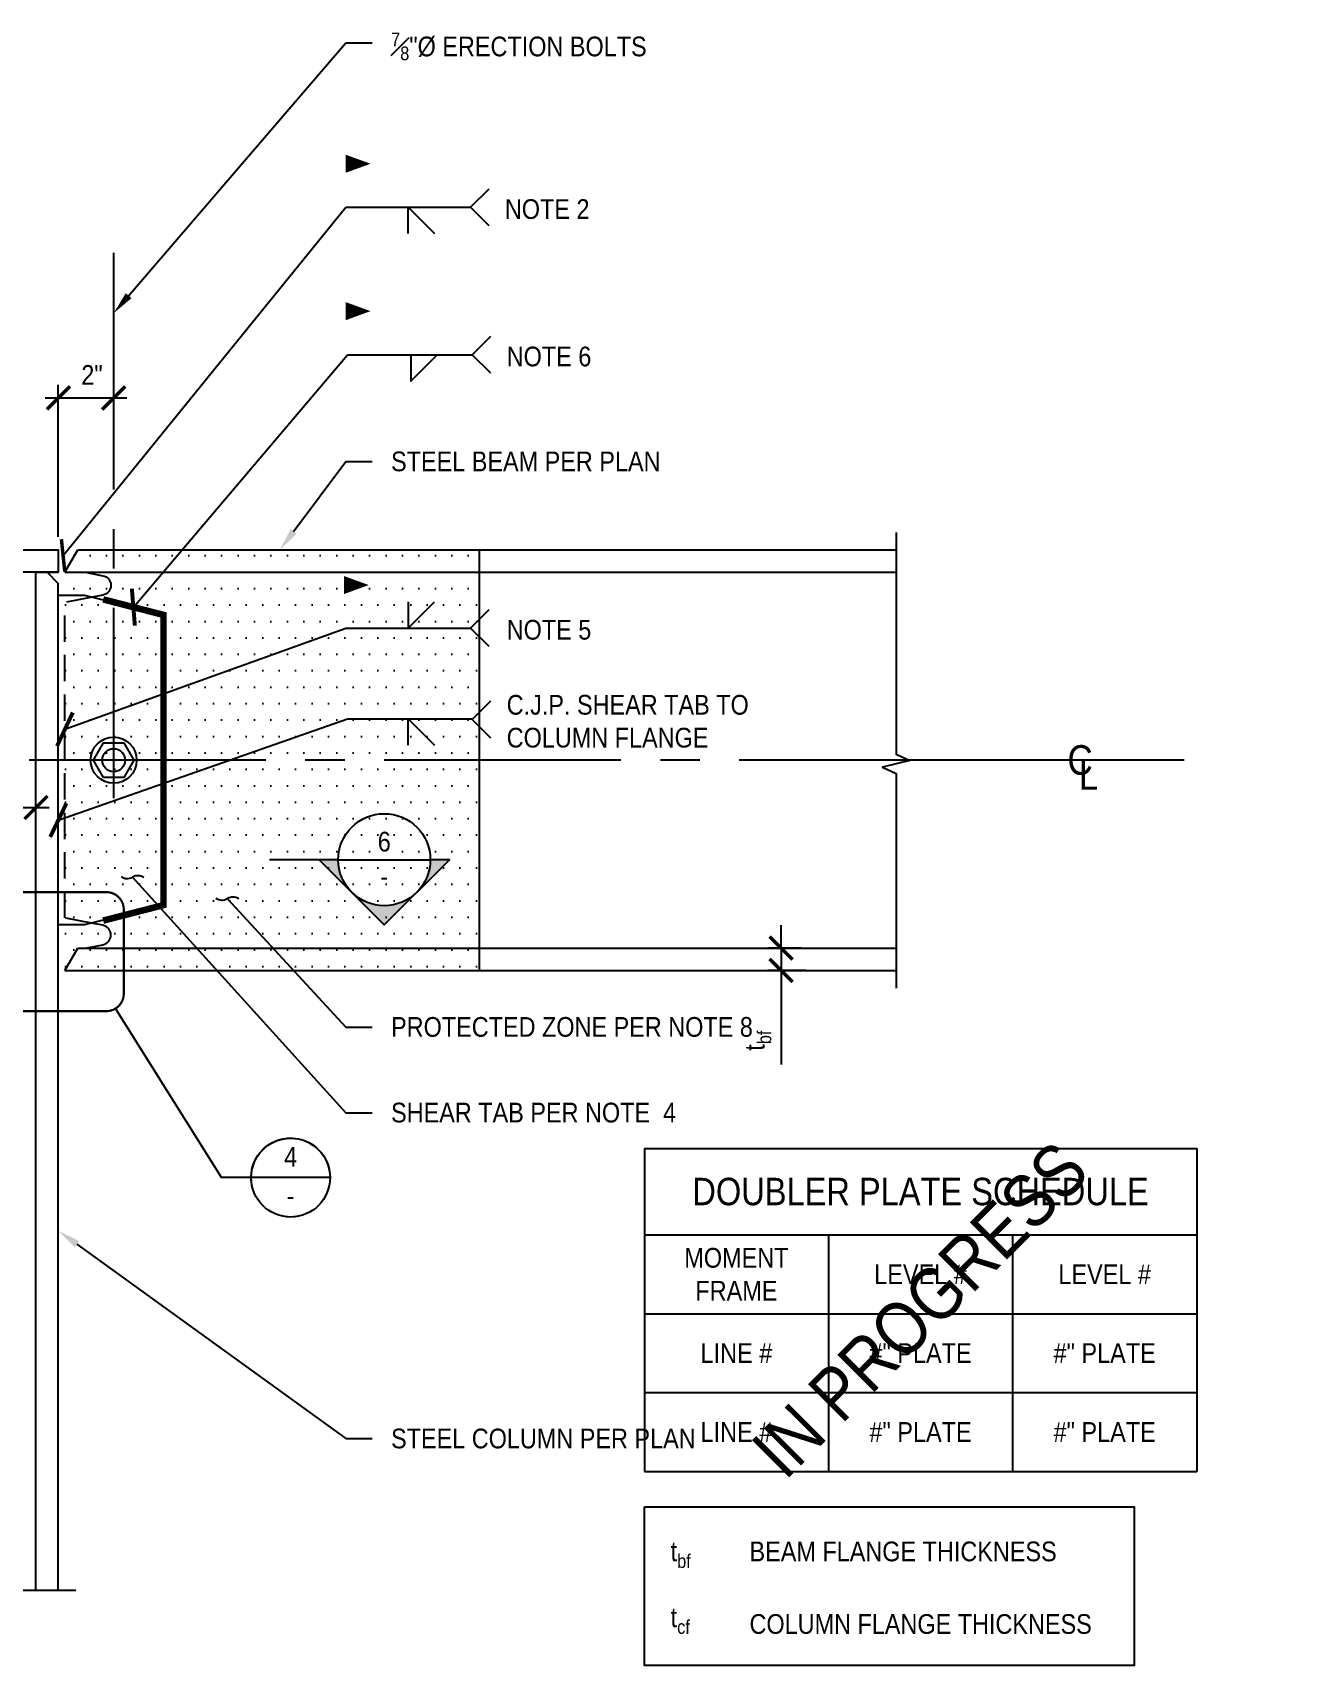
# Model space of a CAD drawing. Header units: inches. Extents: x -16404 to 14624, y -1591 to 16152.
# Drawn here: x 1741.4 to 1813.9, y 13274.8 to 13367.9 of the extents above; entities that cross this region are included whole.
import ezdxf
from ezdxf import colors
from ezdxf.entities.mleader import LeaderData, LeaderLine
from ezdxf.enums import TextEntityAlignment as Align
from ezdxf.math import Vec2, Vec3

# ---------------------------------------------------------------- set-up
doc = ezdxf.new("R2010")
doc.units = ezdxf.units.IN
doc.header["$LTSCALE"] = 24
doc.header["$MEASUREMENT"] = 0
for name, pattern in [('CENTER2', [1.125, 0.75, -0.125, 0.125, -0.125]), ('HIDDEN2', [0.1875, 0.125, -0.0625]), ('HIDDEN4', [0.09375, 0.0625, -0.03125]), ('PHANTOM2', [1.25, 0.625, -0.125, 0.125, -0.125, 0.125, -0.125])]:
    doc.linetypes.add(name, pattern=pattern)
doc.layers.get('0').update_dxf_attribs({"linetype": 'CONTINUOUS'})
doc.layers.get('DefPoints').update_dxf_attribs({"color": 251, "linetype": 'CONTINUOUS'})
for name, color, linetype in [('S-ANNO-DIMS', 2, 'CONTINUOUS'), ('S-ANNO-NOTE', 4, 'CONTINUOUS'), ('S-BREAK', 2, 'CONTINUOUS'), ('S-DETL-SYMB', 4, 'CONTINUOUS'), ('S-DETL-SYMB @ 1', 4, 'CONTINUOUS'), ('S-GRID', 1, 'CENTER2'), ('S-ROOM-NAME', 252, 'CONTINUOUS'), ('S-SIMPSON', 2, 'CONTINUOUS'), ('S-STEEL', 4, 'CONTINUOUS'), ('S-TYP DETAIL BLOCKS', 1, 'CONTINUOUS')]:
    doc.layers.add(name, color=color, linetype=linetype)
doc.styles.add('Arial', font='arial.ttf', dxfattribs={"width": 0.85})
doc.dimstyles.new('DIM-12', dxfattribs={"dimscale": 12, "dimtxt": 0.09375, "dimasz": 0.109375, "dimexe": 0.0625, "dimexo": 0.0625, "dimgap": 0.0625, "dimtad": 1, "dimdec": 4, "dimzin": 11, "dimdsep": 46, "dimlunit": 4, "dimtxsty": 'Arial', "dimblk": 'ARCHTICK', "dimcen": 0.125, "dimclrd": 256, "dimclre": 256, "dimclrt": 4, "dimadec": 0, "dimazin": 0, "dimtfac": 0.75, "dimtdec": 4, "dimtofl": 0, "dimtmove": 0, "dimatfit": 3, "dimldrblk": 'ARCHTICK', "dimfxl": 1, "dimfrac": 1, "dimtolj": 1, "dimtzin": 11, "dimarcsym": 0})
doc.dimstyles.new('DIM-12$0', dxfattribs={"dimscale": 12, "dimtxt": 0.09375, "dimasz": 0.109375, "dimexe": 0.0625, "dimexo": 0.0625, "dimgap": 0.0625, "dimtad": 1, "dimdec": 4, "dimzin": 11, "dimdsep": 46, "dimlunit": 4, "dimtxsty": 'Arial', "dimblk": 'ARCHTICK', "dimblk1": 'ARCHTICK', "dimblk2": 'ARCHTICK', "dimsah": 1, "dimcen": 0.125, "dimdle": 0.0625, "dimclrd": 256, "dimclre": 256, "dimclrt": 4, "dimadec": 0, "dimazin": 0, "dimtfac": 0.75, "dimtdec": 4, "dimtofl": 0, "dimtmove": 0, "dimatfit": 3, "dimldrblk": 'ARCHTICK', "dimfxl": 1, "dimfrac": 1, "dimtolj": 1, "dimtzin": 11, "dimarcsym": 0})
doc.dimstyles.new('DIM-12$7', dxfattribs={"dimscale": 12, "dimtxt": 0.09375, "dimasz": 0.125, "dimexe": 0.0625, "dimexo": 0.0625, "dimgap": 0.0625, "dimtad": 1, "dimdec": 4, "dimzin": 11, "dimdsep": 46, "dimlunit": 4, "dimtxsty": 'Arial', "dimblk": 'ARCHTICK', "dimcen": 0.125, "dimclrd": 256, "dimclre": 256, "dimclrt": 4, "dimadec": 0, "dimazin": 0, "dimtfac": 0.75, "dimtdec": 4, "dimtofl": 0, "dimtmove": 0, "dimatfit": 3, "dimldrblk": 'ARCHTICK', "dimfxl": 1, "dimfrac": 1, "dimtolj": 1, "dimtzin": 11, "dimarcsym": 0})

# ---------------------------------------------------------------- blocks, each defined once
blk = doc.blocks.new('_Integral')
at = {"color": 0, "linetype": 'ByBlock', "lineweight": -2}
for centre, start, end in [((0.445, -0.091), 102, 168), ((-0.445, 0.091), 282, 348)]:
    blk.add_arc(centre, 0.454, start, end, dxfattribs=at)
blk = doc.blocks.new('BBL2C')
at = {"linetype": 'Continuous'}
blk.add_line((-0.1875, 0), (0.1875, 0), dxfattribs=at)
for start, end in [(0.09008, 186.65242), (359.05337, 0.09008), (353.34758, 359.05337), (234.89901, 305.10099)]:
    blk.add_arc((0, 0), 0.1875, start, end)
at = {"style": 'Arial', "width": 0.85}
for tag, p in [('NO.', (0, 0.0515)), ('SSX.X.X', (0, -0.1332))]:
    blk.add_attdef(tag, text='', height=0.0938, dxfattribs=at).set_placement(p, align=Align.CENTER)
blk = doc.blocks.new('_ARCHTICK')
at = {"color": 0, "linetype": 'ByBlock', "const_width": 0.15}
blk.add_lwpolyline([(-0.5, -0.5), (0.5, 0.5)], dxfattribs=at)
blk = doc.blocks.new('*D2496')
at = {"layer": 'DefPoints', "color": 0, "transparency": 16777216}
for p in [(53.509, 117.717), (58.872, 117.717), (58.872, 117.717)]:
    blk.add_point(p, dxfattribs=at)
at = {"layer": 'S-ANNO-DIMS', "lineweight": -2, "transparency": 16777216}
blk.add_line((52.759, 117.717), (59.622, 117.717), dxfattribs=at)
at = {"layer": 'S-ANNO-DIMS', "lineweight": -2, "transparency": 16777216, "xscale": 1.3125, "yscale": 1.3125, "zscale": 1.3125, "rotation": 180}
blk.add_blockref('_ARCHTICK', (53.509, 117.717), dxfattribs=at)
at = {"layer": 'S-ANNO-DIMS', "lineweight": -2, "transparency": 16777216, "xscale": 1.3125, "yscale": 1.3125, "zscale": 1.3125}
blk.add_blockref('_ARCHTICK', (58.872, 117.717), dxfattribs=at)
at = {"layer": 'S-ANNO-DIMS', "color": 4, "transparency": 16777216, "char_height": 1.125, "attachment_point": 5, "style": 'Arial'}
for s, insert in [('\\A1;EQ.', (56.19, 119.084)), ('\\A1;TYP', (56.19, 116.405))]:
    blk.add_mtext(s, dxfattribs=dict(at, insert=insert))
blk = doc.blocks.new('*D838')
at = {"layer": 'DefPoints', "color": 0, "transparency": 16777216}
for p in [(101.366, 109.694), (103.299, 109.694), (103.541, 108.419)]:
    blk.add_point(p, dxfattribs=at)
at = {"layer": 'S-ANNO-DIMS', "lineweight": -2, "transparency": 16777216}
for p, q in [((101.366, 109.694), (101.366, 111.006)), ((102.549, 109.694), (100.616, 109.694)), ((101.366, 109.694), (101.366, 108.419)), ((102.791, 108.419), (100.616, 108.419)), ((101.366, 108.419), (101.366, 103.063))]:
    blk.add_line(p, q, dxfattribs=at)
at = {"layer": 'S-ANNO-DIMS', "lineweight": -2, "transparency": 16777216, "xscale": 1.3125, "yscale": 1.3125, "zscale": 1.3125}
for p, rotation in [((101.366, 109.694), 270), ((101.366, 108.419), 90)]:
    blk.add_blockref('_ARCHTICK', p, dxfattribs=dict(at, rotation=rotation))
at = {"layer": 'S-ANNO-DIMS', "color": 4, "transparency": 16777216, "insert": (100.048, 104.417), "char_height": 1.125, "attachment_point": 5, "rotation": 90, "style": 'Arial'}
blk.add_mtext('\\A1;t{\\H0.7x;\\S^ bf;\\H1.4286x; } ', dxfattribs=at)
blk = doc.blocks.new('*D842')
at = {"layer": 'DefPoints', "color": 0, "transparency": 16777216}
for p in [(63.302, 141.085), (63.302, 141.085), (60.147, 132.419)]:
    blk.add_point(p, dxfattribs=at)
at = {"layer": 'S-ANNO-DIMS', "lineweight": -2, "transparency": 16777216}
for p, q in [((60.147, 133.169), (60.147, 141.835)), ((59.397, 141.085), (64.052, 141.085))]:
    blk.add_line(p, q, dxfattribs=at)
at = {"layer": 'S-ANNO-DIMS', "lineweight": -2, "transparency": 16777216, "xscale": 1.3125, "yscale": 1.3125, "zscale": 1.3125, "rotation": 180}
blk.add_blockref('_ARCHTICK', (60.147, 141.085), dxfattribs=at)
at = {"layer": 'S-ANNO-DIMS', "lineweight": -2, "transparency": 16777216, "xscale": 1.3125, "yscale": 1.3125, "zscale": 1.3125}
blk.add_blockref('_ARCHTICK', (63.302, 141.085), dxfattribs=at)
at = {"layer": 'S-ANNO-DIMS', "color": 4, "transparency": 16777216, "insert": (62.067, 142.4), "char_height": 1.125, "attachment_point": 5, "style": 'Arial'}
blk.add_mtext('\\A1;2"', dxfattribs=at)
blk = doc.blocks.new('*U2322')
at = {"layer": 'S-DETL-SYMB'}
h = blk.add_hatch(color=4, dxfattribs=at)
edge = h.paths.add_edge_path()
edge.add_line((-0.2187, 0), (-0.3092, 0))
edge.add_line((-0.3092, 0), (0, -0.3092))
edge.add_line((0, -0.3092), (0.3092, 0))
edge.add_line((0.3092, 0), (0.2187, 0))
edge.add_arc((0, 0), 0.2187, -180, 0, ccw=False)
at = {"layer": 'S-DETL-SYMB', "color": 2, "linetype": 'PHANTOM2'}
for p, q in [((-3.9829, 0), (-4.3957, 0)), ((-0.3125, 0), (-0.5451, 0))]:
    blk.add_line(p, q, dxfattribs=at)
at = {"layer": 'S-DETL-SYMB'}
blk.add_line((-0.2187, 0), (0.2187, 0), dxfattribs=at)
blk.add_lwpolyline([(-0.2187, 0), (-0.3092, 0), (0, -0.3092), (0.3092, 0), (0.2187, 0, -1)], format="xyb", close=True, dxfattribs=at)
blk.add_lwpolyline([(-4.2998, 0), (-4.3957, -0.2672), (-4.3957, 0)], close=True, dxfattribs=at)
blk.add_circle((0, 0), 0.2187, dxfattribs=at)
blk.add_solid([(-4.3957, -0.2672), (-4.2998, 0), (-4.3957, 0)], dxfattribs=at)
at = {"layer": 'S-DETL-SYMB', "style": 'Arial', "width": 0.85, "flags": 8}
blk.add_attdef('VIEWNUMBER', text='', height=0.0938, dxfattribs=at).set_placement((0, 0.0108), align=Align.BOTTOM_CENTER)
blk.add_attdef('SHEETNUMBER', text='', height=0.0938, dxfattribs=at).set_placement((0, -0.0325), align=Align.TOP_CENTER)
blk = doc.blocks.new('CL-H12')
at = {"layer": 'DefPoints'}
blk.add_line((5.936, 0), (-5.936, 0), dxfattribs=at)
at = {"layer": 'S-ANNO-NOTE', "color": 4, "char_height": 1.688, "attachment_point": 5, "style": 'Arial'}
for s, insert, width in [('C', (0, 0), 1.38472), ('L', (0.482, -0.845), 1.05988)]:
    blk.add_mtext(s, dxfattribs=dict(at, insert=insert, width=width))
blk = doc.blocks.new('*T845')
at = {"layer": 'S-ANNO-NOTE', "color": 6, "lineweight": -2, "transparency": 16777216}
for p, q in [((0, 0), (31.5, 0)), ((0, 0), (0, -18.425)), ((31.5, 0), (31.5, -18.425)), ((0, -4.925), (31.5, -4.925)), ((0, -18.425), (31.5, -18.425))]:
    blk.add_line(p, q, dxfattribs=at)
at = {"layer": 'S-ANNO-NOTE', "color": 2, "lineweight": -2, "transparency": 16777216}
for p, q in [((10.5, -4.925), (10.5, -18.425)), ((21, -4.925), (21, -18.425)), ((0, -9.425), (31.5, -9.425)), ((0, -13.925), (31.5, -13.925))]:
    blk.add_line(p, q, dxfattribs=at)
at = {"layer": 'S-ANNO-NOTE', "color": 4, "transparency": 16777216, "attachment_point": 5, "style": 'Arial'}
for s, insert, char_height, width in [('DOUBLER PLATE SCHEDULE', (15.75, -2.463), 1.56522, 30.7487), ('MOMENT FRAME', (5.25, -7.175), 1.12696, 9.7487), ('LEVEL #', (15.75, -7.175), 1.127, 9.7487), ('LEVEL #', (26.25, -7.175), 1.127, 9.7487), ('LINE #', (5.25, -11.675), 1.127, 9.7487), ('\\A1;#" PLATE', (15.75, -11.675), 1.12696, 9.7487), ('\\A1;#" PLATE', (26.25, -11.675), 1.12696, 9.7487), ('LINE #', (5.25, -16.175), 1.127, 9.7487), ('\\A1;#" PLATE', (15.75, -16.175), 1.12696, 9.7487), ('\\A1;#" PLATE', (26.25, -16.175), 1.12696, 9.7487)]:
    blk.add_mtext(s, dxfattribs=dict(at, insert=insert, char_height=char_height, width=width))
blk = doc.blocks.new('Se_MOMENT FRAME STEEL BEAM TO STEEL COLUMN CONNECTION 1')
at = {"layer": 'S-ANNO-NOTE'}
ml = blk.add_multileader_mtext('Standard', dxfattribs=at)
ml.set_content('\\A1;{\\H0.7x;\\S7#8;\\H1.4286x;"%%C ERECTION BOLTS}', color=4, style='Arial')
ml.set_leader_properties(color=2)
ml.build(insert=Vec2(0, 0))
ml.multileader.update_dxf_attribs({"dogleg_length": 0.36, "arrow_head_size": 1.3125, "scale": 12})
ctx = ml.context
ctx.base_point, ctx.scale, ctx.char_height, ctx.arrow_head_size, ctx.landing_gap_size, ctx.plane_origin = Vec3(102.04294, 160.9957), 12, 1.125, 1.3125, 1.08, Vec3(106.4789, 3642.64996)
notes = []
notes.append((ctx, [(1, (1, 1, 0), (100.54294, 160.9957), (1, 0), 1.5, [(0, [(87.302, 145.57596)], 0, [])])]))
ctx.mtext.insert, ctx.mtext.width, ctx.mtext.flow_direction = Vec3(103.12294, 161.58084), 23.0732391, 5
ml = blk.add_multileader_mtext('Standard', dxfattribs=at)
ml.set_content('\\A1;STEEL BEAM PER PLAN', color=4, style='Arial')
ml.set_leader_properties(color=2)
ml.build(insert=Vec2(0, 0))
ml.multileader.update_dxf_attribs({"dogleg_length": 0.36, "arrow_head_size": 1.3125, "scale": 12})
ctx = ml.context
ctx.base_point, ctx.scale, ctx.char_height, ctx.arrow_head_size, ctx.landing_gap_size, ctx.plane_origin = Vec3(102.04294, 137.10751), 12, 1.125, 1.3125, 1.08, Vec3(64.50728, 3588.14891)
notes.append((ctx, [(0, (1, 1, 0), (100.54294, 137.10751), (1, 0), 1.5, [(0, [(96.78007, 132.06961)], 0, [])])]))
ctx.mtext.insert, ctx.mtext.width, ctx.mtext.flow_direction = Vec3(103.12294, 137.67961), 24.5873654, 5
ml = blk.add_multileader_mtext('Standard', dxfattribs=at)
ml.set_content('\\A1;SHEAR TAB PER NOTE  4', color=4, style='Arial')
ml.set_leader_properties(color=2)
ml.set_arrow_properties(name='INTEGRAL')
ml.build(insert=Vec2(0, 0))
ml.multileader.update_dxf_attribs({"dogleg_length": 0.36, "arrow_head_size": 1.3125, "scale": 12})
ctx = ml.context
ctx.base_point, ctx.scale, ctx.char_height, ctx.arrow_head_size, ctx.landing_gap_size, ctx.plane_origin = Vec3(102.04294, 99.95335), 12, 1.125, 1.3125, 1.08, Vec3(48.29444, 3584.60149)
notes.append((ctx, [(0, (1, 1, 0), (100.54294, 99.95335), (1, 0), 1.5, [(0, [(88.37738, 113.39683)], 0, [])])]))
ctx.mtext.insert, ctx.mtext.width, ctx.mtext.flow_direction = Vec3(103.12294, 100.52544), 24.5873654, 5
ml = blk.add_multileader_mtext('Standard', dxfattribs=at)
ml.set_content('\\A1;PROTECTED ZONE PER NOTE 8', color=4, style='Arial')
ml.set_leader_properties(color=2)
ml.set_arrow_properties(name='INTEGRAL')
ml.build(insert=Vec2(0, 0))
ml.multileader.update_dxf_attribs({"dogleg_length": 0.36, "arrow_head_size": 1.3125, "scale": 12})
ctx = ml.context
ctx.base_point, ctx.scale, ctx.char_height, ctx.arrow_head_size, ctx.landing_gap_size, ctx.plane_origin = Vec3(102.04294, 104.84003), 12, 1.125, 1.3125, 1.08, Vec3(48.29444, 3589.48817)
notes.append((ctx, [(0, (1, 1, 0), (100.54294, 104.84003), (1, 0), 1.5, [(0, [(93.78456, 112.17369)], 0, [])])]))
ctx.mtext.insert, ctx.mtext.width, ctx.mtext.flow_direction = Vec3(103.12294, 105.41212), 13.1090218, 5
ml = blk.add_multileader_mtext('Standard', dxfattribs=at)
ml.set_content('\\A1;STEEL COLUMN PER PLAN', color=4, style='Arial')
ml.set_leader_properties(color=2)
ml.build(insert=Vec2(0, 0))
ml.multileader.update_dxf_attribs({"dogleg_length": 0.36, "arrow_head_size": 1.3125, "scale": 12})
ctx = ml.context
ctx.base_point, ctx.scale, ctx.char_height, ctx.arrow_head_size, ctx.landing_gap_size, ctx.plane_origin = Vec3(102.04294, 83), 12, 1.125, 1.3125, 1.08, Vec3(48.29444, 3570.49727)
notes.append((ctx, [(0, (1, 1, 0), (100.54294, 83), (1, 0), 1.5, [(0, [(84.14663, 93.21921)], 0, [])])]))
ctx.mtext.insert, ctx.mtext.width, ctx.mtext.defined_height, ctx.mtext.flow_direction = Vec3(103.12294, 83.56288), 12.4658115, 5.11729, 5
for ctx, leaders in notes:
    for number, flags, end, landing, length, lines in leaders:
        leader = LeaderData()
        leader.index, (leader.has_last_leader_line, leader.has_dogleg_vector, leader.attachment_direction) = number, flags
        leader.last_leader_point, leader.dogleg_vector, leader.dogleg_length = Vec3(end), Vec3(landing), length
        for number, points, colour, breaks in lines:
            line = LeaderLine()
            line.index, line.vertices, line.color, line.breaks = number, Vec3.list(points), colors.encode_raw_color(colour), breaks
            leader.lines.append(line)
        ctx.leaders.append(leader)
blk = doc.blocks.new('Se_MOMENT FRAME STEEL BEAM TO STEEL COLUMN CONNECTION 2')
at = {"layer": 'S-ANNO-NOTE'}
h = blk.add_hatch(dxfattribs=at)
h.set_pattern_fill('DOTS', color=251, scale=15)
h.set_pattern_definition([(0, (-3822.1734, -5820.662), (0.46875, 0.9375), [0, -0.9375])])
h.paths.add_polyline_path([(84.14663, 132.41851), (60.14663, 132.41851), (60.14663, 108.41851), (84.14663, 108.41851)])
at = {"layer": 'S-ANNO-NOTE', "color": 251}
blk.add_line((84.14663, 132.41851), (84.14663, 108.41851), dxfattribs=at)
at = {"layer": 'S-ANNO-NOTE'}
for points in [[(76.54294, 151.96357, 0, 0, 0), (76.54294, 154.45054, 1.02606, 0, 0), (77.95248, 154.45054, 0, 0, 0)], [(76.54294, 143.55233, 0, 0, 0), (76.54294, 146.0393, 1.02606, 0, 0), (77.95248, 146.0393, 0, 0, 0)], [(76.43918, 127.92295, 0, 0, 0), (76.43918, 130.40992, 1.02606, 0, 0), (77.84872, 130.40992, 0, 0, 0)]]:
    blk.add_lwpolyline(points, format="xyseb", dxfattribs=at)
for points in [[(84.71163, 150.90291), (83.65097, 151.96357), (84.71163, 153.02423)], [(80.09695, 150.46357), (80.09695, 151.96357), (81.59695, 150.46357)], [(84.81539, 142.49167), (83.75473, 143.55233), (84.81539, 144.61299)], [(80.25046, 143.55233), (80.25046, 142.05233), (81.75046, 143.55233)], [(80.09695, 129.45931), (80.09695, 127.95931), (81.59695, 129.45931)], [(84.71163, 126.89865), (83.65097, 127.95931), (84.71163, 129.01997)], [(84.81539, 121.67941), (83.75473, 122.74007), (84.81539, 123.80073)], [(80.09695, 121.27643), (80.09695, 122.77643), (81.59695, 121.27643)]]:
    blk.add_lwpolyline(points, dxfattribs=at)
at = {"layer": 'S-ANNO-NOTE', "color": 4, "linetype": 'HIDDEN2', "const_width": 0.125, "flags": 128}
blk.add_lwpolyline([(55.5521, 111.89075), (55.5521, 107.09734, 0.41421356), (56.5521, 106.09734), (62.88101, 106.09734, 0.41421356), (63.88101, 107.09734), (63.88101, 111.89075, 0.41421356), (62.88101, 112.89075), (56.5521, 112.89075, 0.41421356)], format="xyb", close=True, dxfattribs=at)
at = {"layer": 'S-ANNO-NOTE', "color": 2}
blk.add_lwpolyline([(71.14543, 96.60229), (69.44912, 96.60229), (63.41152, 106.24966)], dxfattribs=at)
at = {"layer": 'S-ANNO-NOTE', "color": 6}
blk.add_lwpolyline([(93.56752, 77.81629), (121.50036, 77.81629), (121.50036, 68.77081), (93.56752, 68.77081)], close=True, dxfattribs=at)
at = {"layer": 'S-ANNO-NOTE', "color": 4}
blk.add_circle((73.39543, 96.60229), 2.25, dxfattribs=at)
at = {"layer": 'S-BREAK'}
for points in [[(107.93042, 133.41851), (107.93042, 120.75707), (108.70857, 120.39733), (107.15187, 120.01809), (107.93042, 119.65817), (107.93042, 107.41851)], [(35.14663, 73.05522), (47.58861, 73.05522), (47.94835, 73.83338), (48.32759, 72.27667), (48.68751, 73.05522), (61.14663, 73.05522)]]:
    blk.add_lwpolyline(points, dxfattribs=at)
at = {"layer": 'S-GRID', "color": 1, "linetype": 'CENTER2', "ltscale": 0.75}
for p, q in [((63.302, 149.35755), (63.302, 118.26018)), ((112.48146, 120.41851), (29.91496, 120.41851))]:
    blk.add_line(p, q, dxfattribs=at)
at = {"layer": 'S-SIMPSON'}
blk.add_lwpolyline([(62.72778, 119.42393), (62.15356, 120.41851), (62.72778, 121.41308), (63.87621, 121.41308), (64.45043, 120.41851), (63.87621, 119.42393)], close=True, dxfattribs=at)
for radius in [1.3125, 0.65625]:
    blk.add_circle((63.302, 120.41851), radius, dxfattribs=at)
at = {"layer": 'S-STEEL', "linetype": 'Continuous'}
for p, q in [((60.52163, 131.14351), (61.25775, 132.41851)), ((61.25775, 132.41851), (107.93042, 132.41851)), ((58.87163, 73.05522), (58.87163, 131.14351)), ((58.87163, 131.14351), (60.14663, 131.14351)), ((59.50913, 131.14351), (60.14663, 130.50601)), ((60.14663, 73.05522), (60.14663, 130.50601)), ((60.52163, 131.14351), (107.93042, 131.14351)), ((60.52163, 108.41851), (61.25775, 109.69351)), ((61.25775, 109.69351), (107.93042, 109.69351)), ((60.52163, 108.41851), (107.93042, 108.41851))]:
    blk.add_line(p, q, dxfattribs=at)
at = {"layer": 'S-STEEL', "color": 2, "linetype": 'HIDDEN4'}
blk.add_line((60.52163, 111.41997), (60.52163, 129.41705), dxfattribs=at)
at = {"layer": 'S-STEEL', "linetype": 'Continuous'}
blk.add_lwpolyline([(36.14663, 131.14351), (36.14663, 132.41851), (60.14663, 132.41851), (60.14663, 131.14351)], close=True, dxfattribs=at)
for points in [[(61.67973, 131.14351), (62.69208, 130.94555, -0.8233977), (62.69208, 129.84146), (62.08511, 129.72278)], [(61.67973, 109.69351), (62.69208, 109.89146, 0.8233977), (62.69208, 110.99555), (62.04203, 111.12266)]]:
    blk.add_lwpolyline(points, format="xyb", dxfattribs=at)
for points in [[(61.64663, 111.02381), (60.14663, 111.02381), (60.14663, 129.8324), (61.64663, 129.8324)], [(61.64663, 129.8324), (66.14663, 128.7074), (66.14663, 112.14881), (61.64663, 111.02381)]]:
    blk.add_lwpolyline(points, dxfattribs=at)
at = {"layer": 'S-STEEL', "color": 2, "linetype": 'HIDDEN4'}
for points in [[(62.08511, 129.72278), (60.52163, 129.41705)], [(62.04203, 111.12266), (60.52163, 111.41997)]]:
    blk.add_lwpolyline(points, dxfattribs=at)
at = {"layer": 'S-STEEL', "color": 1, "linetype": 'Continuous', "const_width": 0.375}
for points in [[(66.14663, 117.71934), (66.14663, 128.7074), (62.70706, 129.59213)], [(66.14663, 117.71934), (66.14663, 112.14881), (62.70706, 111.26409)]]:
    blk.add_lwpolyline(points, dxfattribs=at)
blk.add_blockref('*T845', (93.56752, 98.25972))
at = {"layer": 'S-ANNO-NOTE'}
blk.add_blockref('CL-H12', (118.41748, 120.41851), dxfattribs=at)
at = {"layer": 'S-ANNO-NOTE', "color": 4}
ref = blk.add_blockref('BBL2C', (73.39543, 96.60229), dxfattribs=dict(at, xscale=-12, yscale=12, zscale=12))
ref.add_attrib('NO.', '4', dxfattribs={"layer": '0', "height": 1.125, "style": 'Arial', "width": 0.85}).set_placement((73.39521, 97.22078), align=Align.CENTER)
ref.add_attrib('SSX.X.X', '-', dxfattribs={"layer": '0', "height": 1.125, "style": 'Arial', "width": 0.85}).set_placement((73.39521, 95.00349), align=Align.CENTER)
at = {"layer": 'S-DETL-SYMB @ 1', "xscale": 12, "yscale": 12, "zscale": 12}
blk.add_blockref('*U2322', (78.73546, 114.74113), dxfattribs=at).add_auto_attribs({'VIEWNUMBER': '6', 'SHEETNUMBER': '-'})
at = {"layer": 'S-ANNO-NOTE', "char_height": 1.125, "attachment_point": 4, "style": 'Arial'}
for s, insert, width in [('{\\C4;NOTE 2}', (85.61411, 151.85619), 4.7657563), ('{\\C4;NOTE 6}', (85.71787, 143.44495), 4.7748883), ('{\\C4;NOTE 5}', (85.71787, 127.85193), 4.7827157), ('{\\C4;C.J.P. SHEAR TAB TO COLUMN FLANGE}', (85.71787, 122.63269), 16.6043838)]:
    blk.add_mtext(s, dxfattribs=dict(at, insert=insert, width=width))
at = {"layer": 'S-ANNO-NOTE', "color": 4, "insert": (95.06499, 75.834), "char_height": 1.125, "width": 27.1654469, "attachment_point": 1, "style": 'Arial'}
blk.add_mtext('\\A1;t{\\H0.7x;\\S^ bf;\\H1.4286x;^I}BEAM FLANGE THICKNESS\\P\\Pt{\\H0.7x;\\S^ cf;}^I{\\A0;COLUMN FLANGE THICKNESS}', dxfattribs=at)
at = {"layer": 'S-ROOM-NAME', "ltscale": 0.25, "insert": (109.29064, 89.06145), "char_height": 3, "width": 32.3000292, "attachment_point": 5, "rotation": 45, "style": 'Arial'}
blk.add_mtext('{\\fArial|b0|i0|c0|p34;IN PROGRESS}', dxfattribs=at)
at = {"layer": 'S-ANNO-DIMS'}
dim = blk.add_linear_dim(base=(63.302, 141.08521), p1=(60.14663, 132.41851), p2=(63.302, 141.08521), text='2"', dimstyle='DIM-12$0', dxfattribs=at)
dim.commit()
dim.dimension.update_dxf_attribs({"geometry": '*D842', "text_midpoint": (62.0667, 141.08521), "dimtype": 128})
dim = blk.add_linear_dim(base=(58.87163, 117.71747), p1=(53.50913, 117.71747), p2=(58.87163, 117.71747), text='EQ.\\XTYP', dimstyle='DIM-12$0', override={"dimtofl": 1}, dxfattribs=at)
dim.commit()
dim.dimension.update_dxf_attribs({"geometry": '*D2496', "text_midpoint": (56.19038, 117.71747), "dimtype": 160})
dim = blk.add_linear_dim(base=(101.366, 109.69351), p1=(103.54078, 108.41851), p2=(103.29905, 109.69351), angle=90, text='t{\\H0.7x;\\S^ bf;\\H1.4286x; } ', dimstyle='DIM-12$0', override={"dimtofl": 1}, dxfattribs=at)
dim.commit()
dim.dimension.update_dxf_attribs({"geometry": '*D838', "text_midpoint": (101.366, 104.41739), "dimtype": 128})
blk.add_leader([(60.41827, 132.10416), (76.54294, 151.96357), (83.65097, 151.96357)], dimstyle='DIM-12', override={"dimasz": 0.109375}, dxfattribs=at)
for points in [[(64.42684, 129.14976), (76.6467, 143.55233), (83.75473, 143.55233)], [(60.52163, 122.17832), (76.54294, 127.95931), (83.65097, 127.95931)], [(60.14663, 116.99544), (76.6467, 122.77643), (83.75473, 122.77643)]]:
    blk.add_leader(points, dimstyle='DIM-12$7', dxfattribs=at)
at = {"layer": 'S-ANNO-NOTE'}
ml = blk.add_multileader_mtext('Standard', dxfattribs=at)
ml.set_content('\\A1;{\\H0.7x;\\S7#8;\\H1.4286x;"%%C ERECTION BOLTS}', color=4, style='Arial')
ml.set_leader_properties(color=2)
ml.build(insert=Vec2(0, 0))
ml.multileader.update_dxf_attribs({"dogleg_length": 0.36, "arrow_head_size": 1.3125, "scale": 12})
ctx = ml.context
ctx.base_point, ctx.scale, ctx.char_height, ctx.arrow_head_size, ctx.landing_gap_size, ctx.plane_origin = Vec3(78.04294, 161.3446), 12, 1.125, 1.3125, 1.08, Vec3(82.4789, 3746.4845)
notes = []
notes.append((ctx, [(1, (1, 1, 0), (76.54294, 161.3446), (1, 0), 1.5, [(0, [(63.302, 145.92486)], 0, [])])]))
ctx.mtext.insert, ctx.mtext.width, ctx.mtext.flow_direction = Vec3(79.12294, 161.92974), 23.0732391, 5
ml = blk.add_multileader_mtext('Standard', dxfattribs=at)
ml.set_content('\\A1;STEEL BEAM PER PLAN', color=4, style='Arial')
ml.set_leader_properties(color=2)
ml.build(insert=Vec2(0, 0))
ml.multileader.update_dxf_attribs({"dogleg_length": 0.36, "arrow_head_size": 1.3125, "scale": 12})
ctx = ml.context
ctx.base_point, ctx.scale, ctx.char_height, ctx.arrow_head_size, ctx.landing_gap_size, ctx.plane_origin = Vec3(78.04294, 137.45641), 12, 1.125, 1.3125, 1.08, Vec3(40.50728, 3691.98345)
notes.append((ctx, [(0, (1, 1, 0), (76.54294, 137.45641), (1, 0), 1.5, [(0, [(72.78007, 132.41851)], 0, [])])]))
ctx.mtext.insert, ctx.mtext.width, ctx.mtext.flow_direction = Vec3(79.12294, 138.0285), 24.5873654, 5
ml = blk.add_multileader_mtext('Standard', dxfattribs=at)
ml.set_content('\\A1;SHEAR TAB PER NOTE  4', color=4, style='Arial')
ml.set_leader_properties(color=2)
ml.set_arrow_properties(name='INTEGRAL')
ml.build(insert=Vec2(0, 0))
ml.multileader.update_dxf_attribs({"dogleg_length": 0.36, "arrow_head_size": 1.3125, "scale": 12})
ctx = ml.context
ctx.base_point, ctx.scale, ctx.char_height, ctx.arrow_head_size, ctx.landing_gap_size, ctx.plane_origin = Vec3(78.04294, 100.30225), 12, 1.125, 1.3125, 1.08, Vec3(24.29444, 3688.43603)
notes.append((ctx, [(0, (1, 1, 0), (76.54294, 100.30225), (1, 0), 1.5, [(0, [(64.37738, 113.74573)], 0, [])])]))
ctx.mtext.insert, ctx.mtext.width, ctx.mtext.flow_direction = Vec3(79.12294, 100.87434), 24.5873654, 5
ml = blk.add_multileader_mtext('Standard', dxfattribs=at)
ml.set_content('\\A1;PROTECTED ZONE PER NOTE 8', color=4, style='Arial')
ml.set_leader_properties(color=2)
ml.set_arrow_properties(name='INTEGRAL')
ml.build(insert=Vec2(0, 0))
ml.multileader.update_dxf_attribs({"dogleg_length": 0.36, "arrow_head_size": 1.3125, "scale": 12})
ctx = ml.context
ctx.base_point, ctx.scale, ctx.char_height, ctx.arrow_head_size, ctx.landing_gap_size, ctx.plane_origin = Vec3(78.04294, 105.18893), 12, 1.125, 1.3125, 1.08, Vec3(24.29444, 3589.83706)
notes.append((ctx, [(0, (1, 1, 0), (76.54294, 105.18893), (1, 0), 1.5, [(0, [(69.78456, 112.52259)], 0, [])])]))
ctx.mtext.insert, ctx.mtext.width, ctx.mtext.flow_direction = Vec3(79.12294, 105.76102), 13.1090218, 5
ml = blk.add_multileader_mtext('Standard', dxfattribs=at)
ml.set_content('\\A1;STEEL COLUMN PER PLAN', color=4, style='Arial')
ml.set_leader_properties(color=2)
ml.build(insert=Vec2(0, 0))
ml.multileader.update_dxf_attribs({"dogleg_length": 0.36, "arrow_head_size": 1.3125, "scale": 12})
ctx = ml.context
ctx.base_point, ctx.scale, ctx.char_height, ctx.arrow_head_size, ctx.landing_gap_size, ctx.plane_origin = Vec3(78.04294, 81.71466), 12, 1.125, 1.3125, 1.08, Vec3(24.29444, 3674.33181)
notes.append((ctx, [(0, (1, 1, 0), (76.54294, 81.71466), (1, 0), 1.5, [(0, [(60.14663, 93.56811)], 0, [])])]))
ctx.mtext.insert, ctx.mtext.width, ctx.mtext.defined_height, ctx.mtext.flow_direction = Vec3(79.12294, 82.27754), 12.1141735, 5.21056, 5
for ctx, leaders in notes:
    for number, flags, end, landing, length, lines in leaders:
        leader = LeaderData()
        leader.index, (leader.has_last_leader_line, leader.has_dogleg_vector, leader.attachment_direction) = number, flags
        leader.last_leader_point, leader.dogleg_vector, leader.dogleg_length = Vec3(end), Vec3(landing), length
        for number, points, colour, breaks in lines:
            line = LeaderLine()
            line.index, line.vertices, line.color, line.breaks = number, Vec3.list(points), colors.encode_raw_color(colour), breaks
            leader.lines.append(line)
        ctx.leaders.append(leader)

msp = doc.modelspace()

# ---------------------------------------------------------------- block references
at = {"layer": 'S-TYP DETAIL BLOCKS'}
for name, p in [('Se_MOMENT FRAME STEEL BEAM TO STEEL COLUMN CONNECTION 1', (1496.32429, 13206)), ('Se_MOMENT FRAME STEEL BEAM TO STEEL COLUMN CONNECTION 2', (1682.74249, 13206))]:
    msp.add_blockref(name, p, dxfattribs=at)

doc.saveas('drawing.dxf')
